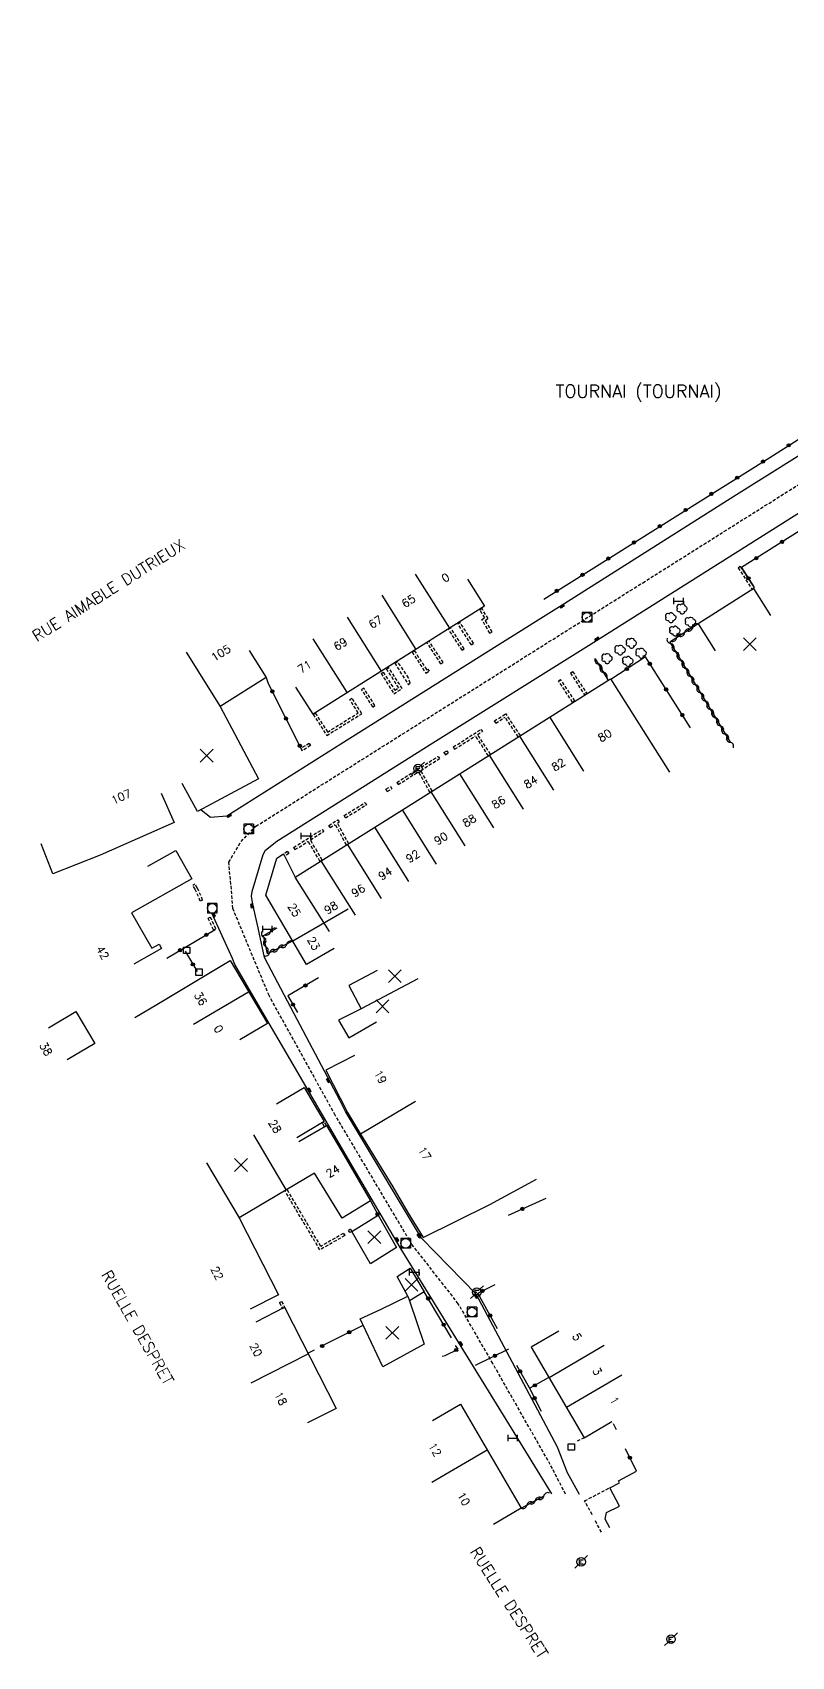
# Model space of a CAD drawing. Header units: millimetres. Extents: x 79000 to 80000, y 143000 to 144000.
# Drawn here: x 79435.6 to 79554.1, y 143566.4 to 143820.1 of the extents above; entities that cross this region are included whole.
import ezdxf
from ezdxf.enums import TextEntityAlignment as Align

# ---------------------------------------------------------------- set-up
doc = ezdxf.new("R2010")
doc.units = ezdxf.units.MM
doc.linetypes.add('DASHED', pattern=[0.75, 0.5, -0.25])
doc.layers.get('0').update_dxf_attribs({"linetype": 'CONTINUOUS'})
for name, color, linetype in [('W0001', 6, 'DASHED'), ('W0008', 7, 'CONTINUOUS'), ('W0100', 7, 'CONTINUOUS'), ('W0112', 1, 'DASHED'), ('W0300', 7, 'CONTINUOUS'), ('W0310', 3, 'CONTINUOUS'), ('W0322', 7, 'CONTINUOUS'), ('W0400', 7, 'CONTINUOUS'), ('W0420', 7, 'CONTINUOUS'), ('W0471', 7, 'CONTINUOUS'), ('W0980', 7, 'CONTINUOUS'), ('W0989', 7, 'CONTINUOUS'), ('W0991', 7, 'CONTINUOUS'), ('W1102', 7, 'CONTINUOUS'), ('W1474', 7, 'CONTINUOUS')]:
    doc.layers.add(name, color=color, linetype=linetype)
doc.styles.get("Standard").update_dxf_attribs({"font": 'romans.shx', "width": 0.85})

# ---------------------------------------------------------------- blocks, each defined once
blk = doc.blocks.new('T400')
for p, q in [((-0.15, 0.3), (0.15, 0.3)), ((-0.15, -0.25), (-0.15, 0.3)), ((-0.15, 0.15), (0.15, 0.15)), ((-0.15, 0), (0.15, 0)), ((0.15, 0.3), (0.15, -0.25)), ((-0.15, -0.15), (0.15, -0.15)), ((-0.15, -0.25), (-0.15, -0.3)), ((-0.15, -0.3), (0.15, -0.3)), ((0.15, -0.3), (0.15, -0.25))]:
    blk.add_line(p, q)
blk = doc.blocks.new('T300')
for p, q in [((-0.8, 0.51), (-0.86, 0.34)), ((-0.86, 0.34), (-0.86, 0.17)), ((-0.86, 0.17), (-0.74, 0.06)), ((-0.69, 0.63), (-0.8, 0.51)), ((-0.8, -0.06), (-0.74, 0.06)), ((-0.74, 0.06), (-0.69, 0.11)), ((-0.57, 0.69), (-0.69, 0.63)), ((-0.46, 0.69), (-0.57, 0.69)), ((-0.29, 0.63), (-0.46, 0.69)), ((-0.29, 0.63), (-0.17, 0.74)), ((-0.23, 0.57), (-0.29, 0.63)), ((-0.17, 0.74), (-0.06, 0.8)), ((-0.06, 0.8), (0.06, 0.8)), ((0.06, 0.8), (0.23, 0.74)), ((0.23, 0.74), (0.34, 0.63)), ((0.34, 0.63), (0.4, 0.51)), ((0.46, 0.46), (0.34, 0.46)), ((0.4, 0.51), (0.4, 0.46)), ((0.57, 0.4), (0.46, 0.46)), ((0.57, 0.4), (0.69, 0.29)), ((0.69, 0.29), (0.74, 0.17)), ((0.74, 0.06), (0.69, -0.17)), ((0.74, 0.17), (0.74, 0.06)), ((-0.8, -0.17), (-0.8, -0.06)), ((-0.8, -0.23), (-0.8, -0.17)), ((-0.74, -0.34), (-0.8, -0.23)), ((-0.69, -0.4), (-0.74, -0.34)), ((-0.51, -0.46), (-0.69, -0.4)), ((-0.4, -0.46), (-0.51, -0.46)), ((-0.4, -0.46), (-0.34, -0.46)), ((-0.34, -0.46), (-0.34, -0.4)), ((-0.34, -0.51), (-0.34, -0.46)), ((-0.29, -0.63), (-0.34, -0.51)), ((-0.17, -0.74), (-0.29, -0.63)), ((-0.06, -0.8), (-0.17, -0.74)), ((0.06, -0.8), (-0.06, -0.8)), ((0.17, -0.74), (0.06, -0.8)), ((0.23, -0.69), (0.17, -0.74)), ((0.29, -0.46), (0.23, -0.46)), ((0.29, -0.63), (0.23, -0.69)), ((0.46, -0.4), (0.29, -0.46)), ((0.34, -0.51), (0.29, -0.63)), ((0.34, -0.51), (0.34, -0.46)), ((0.57, -0.34), (0.46, -0.4)), ((0.63, -0.29), (0.57, -0.34)), ((0.69, -0.17), (0.63, -0.29))]:
    blk.add_line(p, q)
blk = doc.blocks.new('T420')
for p, q in [((0.75, 0.75), (-0.75, 0.75)), ((-0.75, 0.75), (-0.75, -0.75)), ((0.75, 0.75), (0.75, -0.75)), ((0.75, -0.75), (-0.75, -0.75))]:
    blk.add_line(p, q)
blk.add_ellipse((0, 0), major_axis=(-0.53, 0.53), ratio=1, start_param=3.926991, end_param=10.210176)
blk = doc.blocks.new('T471')
for p, q in [((-0.333334, 0.333334), (-0.333334, -0.333334)), ((-0.333334, 0.333334), (0.333334, 0.333334)), ((-0.333334, 0), (0, 0)), ((0.500001, 0.500001), (1.000002, 1.000002)), ((-0.500001, -0.500001), (-1.000002, -1.000002)), ((-0.333334, -0.333334), (0.333334, -0.333334))]:
    blk.add_line(p, q)
blk.add_ellipse((0, 0), major_axis=(0.471405, 0.471405), ratio=1, start_param=5.4977871438, end_param=11.780972451)
blk = doc.blocks.new('t112o')
at = {"color": 0, "linetype": 'Continuous'}
for p, q in [((-0.5, 0.5), (0.5, 0.5)), ((-0.5, -0.5), (-0.5, 0.5)), ((0.5, 0.5), (0.5, -0.5)), ((0.5, -0.5), (-0.5, -0.5))]:
    blk.add_line(p, q, dxfattribs=at)
blk = doc.blocks.new('t991o')
at = {"color": 0, "linetype": 'Continuous'}
for p, q in [((-1, 1), (1, -1)), ((-1, -1), (1, 1))]:
    blk.add_line(p, q, dxfattribs=at)
blk = doc.blocks.new('t322o')
at = {"color": 0, "linetype": 'Continuous'}
for radius in [0.25, 0.15]:
    blk.add_circle((0, 0), radius, dxfattribs=at)
blk = doc.blocks.new('t310o')
at = {"color": 0, "linetype": 'Continuous'}
for centre, start, end in [((-0.5, 0.38), 216.8699, 323.1304), ((0.5, -0.37), 36.8699, 143.1303)]:
    blk.add_arc(centre, 0.625, start, end, dxfattribs=at)
blk = doc.blocks.new('T1474')
at = {"color": 0, "linetype": 'Continuous', "flags": 128}
for points in [[(-0.75, -0.5), (-0.75, 0.5)], [(-0.75, 0), (0.75, 0)], [(0.75, 0), (0.75, -0.5), (0.75, 0.5)]]:
    blk.add_lwpolyline(points, dxfattribs=at)

msp = doc.modelspace()

# ---------------------------------------------------------------- linework, layer by layer
at = {"layer": 'W0001'}
msp.add_lwpolyline([(79518.8, 143591.74), (79516.42, 143596.37), (79507.45, 143612.14), (79502.06, 143621.5), (79494.82, 143630.76), (79482.86, 143650.94), (79472.53, 143669.62), (79466.86, 143683.26), (79466.58, 143687.04), (79466.23, 143690.47), (79468.16, 143693.68), (79470.48, 143696.08), (79530.84, 143734.12), (79557.69, 143751.05), (79587.62, 143769.91), (79623.38, 143792.42), (79659.55, 143815.14)], dxfattribs=at)
at = {"layer": 'W0008'}
for points in [[(79660.46, 143820.08), (79645.29, 143810.6), (79617.42, 143793.06), (79591.55, 143776.79), (79570.01, 143763.23), (79545.08, 143747.57), (79518.67, 143730.88), (79508.12, 143724.27), (79483.73, 143708.89), (79465.95, 143697.65), (79463.41, 143697.44), (79461.92, 143698.58)], [(79520.96, 143591.68), (79519.08, 143595.06), (79517.54, 143599.1), (79504.85, 143623), (79496.34, 143631.74), (79484.45, 143651.54), (79483.55, 143653.3), (79476.46, 143666.77), (79471.84, 143675.58), (79470.83, 143680.22), (79470.13, 143683.16), (79469.89, 143684.46), (79469.8, 143685.18), (79469.88, 143685.89), (79471.62, 143691.67), (79471.96, 143692.33), (79473.76, 143693.73), (79498.11, 143709.11), (79523.19, 143724.86), (79556.87, 143746.06), (79560.44, 143748.33)], [(79516.64, 143591.81), (79510.38, 143602.04), (79492.99, 143630.27), (79485.52, 143643.03), (79474.83, 143661.37), (79472.54, 143665.27), (79467.2, 143674.48), (79466.8, 143675.43), (79463.57, 143682.52)]]:
    msp.add_lwpolyline(points, dxfattribs=at)
at = {"layer": 'W0100'}
for points in [[(79503.49, 143734.7), (79506.16, 143730.48), (79479.39, 143713.57), (79476.72, 143717.79)], [(79550.85, 143728.98), (79548.18, 143733.2), (79539.48, 143727.71), (79542.15, 143723.48)], [(79469.44, 143723.55), (79472.08, 143719.31), (79464.87, 143714.8), (79470.87, 143703.5), (79461.34, 143698.37), (79458.97, 143702.77)], [(79482.67, 143676.98), (79478.35, 143674.47), (79472.04, 143685.33), (79473.75, 143691.08), (79474.8, 143691.75), (79476.61, 143688.11), (79493.33, 143698.64), (79511.59, 143710.15), (79511.6, 143710.16), (79525.81, 143719.1), (79535.01, 143704.55)], [(79455.68, 143701.26), (79457.7, 143696.69), (79446.19, 143691.58), (79438.79, 143688.67), (79436.96, 143693.32)], [(79453.63, 143689.83), (79457.99, 143692.29), (79460.49, 143687.85), (79451.08, 143682.54), (79454.24, 143677.02), (79455.38, 143677.67), (79455.76, 143677), (79451.4, 143674.56)], [(79451.56, 143666.18), (79455.02, 143668.24), (79466.45, 143675.11), (79472.27, 143665.27), (79467.96, 143662.73)], [(79489.42, 143673.54), (79484.99, 143671.22), (79486.9, 143667.58), (79483.38, 143665.81), (79484.99, 143663.03), (79489.32, 143665.54)], [(79438.08, 143664.57), (79442.38, 143667.12), (79445.33, 143662.13), (79441.03, 143659.58)], [(79485.84, 143660.28), (79481.39, 143657.99), (79484.79, 143651.38), (79486.79, 143648), (79491.84, 143639.77), (79494.26, 143635.65), (79496.57, 143631.85), (79507, 143637.01), (79514.29, 143640.93)], [(79473.7, 143652.7), (79477.99, 143655.26), (79481.15, 143649.96), (79476.85, 143647.41)], [(79477.19, 143646.81), (79481.51, 143649.34), (79484.25, 143644.66), (79488.36, 143637.59), (79483.93, 143634.87), (79479.63, 143641.89), (79467.88, 143634.9), (79474.02, 143622.89), (79469.57, 143620.62)], [(79485.45, 143632.78), (79489.53, 143635.33), (79492.42, 143630.25), (79488.34, 143627.71), (79485.45, 143632.78)], [(79494.18, 143622.69), (79492.52, 143625.76), (79494.54, 143627.06), (79496.75, 143623.34), (79494.43, 143621.96)], [(79496.75, 143615.18), (79490.26, 143611.61), (79486.73, 143619.11), (79490.04, 143620.64), (79494.18, 143622.69), (79494.43, 143621.96), (79496.75, 143615.18)], [(79470.5, 143618.67), (79474.95, 143620.94), (79483, 143605.14), (79478.55, 143602.87)], [(79517.73, 143617.23), (79513.42, 143614.7), (79521.73, 143600.55), (79526.04, 143603.08)], [(79498.06, 143603.27), (79502.38, 143605.8), (79511.88, 143589.54), (79507.57, 143587.02)], [(79525.71, 143586.49), (79525, 143587.86), (79525.17, 143588.86), (79527.2, 143589.89), (79525.73, 143592.74), (79527.22, 143593.53), (79527.06, 143593.82), (79529.88, 143595.31)]]:
    msp.add_lwpolyline(points, dxfattribs=at)
at = {"layer": 'W0112'}
for p, q in [((79545.74, 143736.47), (79546.07, 143736.69)), ((79547.91, 143733.08), (79548.25, 143733.3)), ((79501.98, 143727.69), (79502.31, 143727.91)), ((79505.43, 143729.88), (79505.77, 143730.09)), ((79500.51, 143726.91), (79500.85, 143727.12)), ((79502.65, 143723.57), (79500.51, 143726.91)), ((79502.98, 143723.78), (79500.85, 143727.12)), ((79506.99, 143726.24), (79507.34, 143726.44)), ((79494.86, 143723.3), (79495.19, 143723.52)), ((79497.17, 143724.77), (79497.51, 143724.98)), ((79502.65, 143723.57), (79502.98, 143723.78)), ((79504.11, 143724.44), (79504.45, 143724.66)), ((79490.01, 143719.95), (79490.35, 143720.16)), ((79490.85, 143720.68), (79491.18, 143720.9)), ((79492.14, 143721.55), (79492.57, 143721.83)), ((79497.29, 143720.63), (79497.5, 143720.29)), ((79499.36, 143721.43), (79499.69, 143721.65)), ((79519.57, 143720.02), (79519.91, 143720.24)), ((79487.32, 143717.67), (79486.98, 143717.46)), ((79517.69, 143718.8), (79518.02, 143719.02)), ((79485.13, 143715.88), (79485.47, 143716.1)), ((79488.73, 143714.71), (79489.06, 143714.93)), ((79520.24, 143715.66), (79519.9, 143715.44)), ((79521.76, 143716.61), (79522.1, 143716.83)), ((79479.4, 143713.55), (79479.74, 143713.77)), ((79507.68, 143712.52), (79507.9, 143712.19)), ((79507.9, 143712.19), (79509.37, 143713.13)), ((79511.41, 143710.05), (79509.37, 143713.13)), ((79501.49, 143708.13), (79504.74, 143710.2)), ((79506.76, 143707.1), (79504.74, 143710.2)), ((79505.08, 143710.41), (79505.84, 143710.9)), ((79507.09, 143707.32), (79505.08, 143710.41)), ((79505.63, 143711.23), (79505.84, 143710.9)), ((79511.75, 143710.26), (79511.41, 143710.05)), ((79478.77, 143709.03), (79477.54, 143708.25)), ((79477.54, 143708.25), (79477.71, 143707.89)), ((79478.77, 143709.03), (79478.99, 143708.69)), ((79499.83, 143707.6), (79500.04, 143707.26)), ((79500.29, 143707.89), (79500.5, 143707.55)), ((79501.28, 143708.47), (79501.49, 143708.13)), ((79506.76, 143707.1), (79507.09, 143707.32)), ((79496.21, 143704.81), (79499.13, 143706.65)), ((79497.96, 143701.6), (79496.21, 143704.81)), ((79498.91, 143706.99), (79499.13, 143706.65)), ((79491.48, 143702.29), (79491.69, 143701.95)), ((79492.45, 143702.92), (79492.66, 143702.58)), ((79492.66, 143702.58), (79495.87, 143704.6)), ((79497.63, 143701.37), (79495.87, 143704.6)), ((79487.53, 143699.79), (79487.74, 143699.45)), ((79490.98, 143701.51), (79490.77, 143701.85)), ((79497.63, 143701.37), (79497.96, 143701.6)), ((79484.46, 143697.4), (79484.24, 143697.74)), ((79478.98, 143693.96), (79481.05, 143695.27)), ((79480.83, 143695.6), (79481.05, 143695.27)), ((79482.04, 143695.87), (79481.83, 143696.21)), ((79482.04, 143695.87), (79482.86, 143696.38)), ((79484.61, 143693.16), (79482.86, 143696.38)), ((79483.2, 143696.59), (79483.48, 143696.76)), ((79484.96, 143693.35), (79483.2, 143696.59)), ((79483.27, 143697.1), (79483.48, 143696.76)), ((79475.42, 143692.15), (79475.63, 143691.81)), ((79476.36, 143692.77), (79476.57, 143692.43)), ((79476.57, 143692.43), (79478.64, 143693.74)), ((79480.47, 143690.61), (79478.64, 143693.74)), ((79480.82, 143690.81), (79478.98, 143693.96)), ((79475.01, 143691.42), (79474.8, 143691.76)), ((79480.47, 143690.61), (79480.82, 143690.81)), ((79460.61, 143686.87), (79460.96, 143687.07)), ((79462.16, 143684.56), (79461.8, 143684.4)), ((79463, 143681.7), (79463.36, 143681.87)), ((79463.87, 143679.88), (79464.23, 143680.05)), ((79480.8, 143649.76), (79481.15, 143649.96)), ((79481.16, 143649.14), (79481.5, 143649.34)), ((79475, 143639.12), (79475.35, 143639.32)), ((79484.13, 143632.48), (79484.33, 143632.13)), ((79485.13, 143632.6), (79484.93, 143632.95)), ((79485.25, 143633.13), (79485.45, 143632.78)), ((79474.13, 143621.68), (79474.48, 143621.86)), ((79474.13, 143621.68), (79474.6, 143620.76)), ((79474.48, 143621.86), (79474.95, 143620.94)), ((79474.6, 143620.76), (79474.95, 143620.94))]:
    msp.add_line(p, q, dxfattribs=at)
for points in [[(79545.74, 143736.47), (79547.91, 143733.08)], [(79546.07, 143736.69), (79548.25, 143733.3)], [(79504.11, 143724.44), (79501.98, 143727.69)], [(79504.45, 143724.66), (79502.31, 143727.91)], [(79506.99, 143726.24), (79505.74, 143728.36), (79506.18, 143728.65), (79505.43, 143729.88)], [(79507.34, 143726.44), (79506.28, 143728.23), (79506.72, 143728.53), (79505.77, 143730.09)], [(79494.86, 143723.3), (79497, 143719.98), (79497.5, 143720.29)], [(79495.19, 143723.52), (79497.12, 143720.52), (79497.29, 143720.63)], [(79499.36, 143721.43), (79497.17, 143724.77)], [(79499.69, 143721.65), (79497.51, 143724.98)], [(79490.01, 143719.95), (79492.01, 143716.79), (79493.32, 143717.6), (79491.18, 143720.9)], [(79490.35, 143720.16), (79492.14, 143717.34), (79492.76, 143717.72), (79490.85, 143720.68)], [(79492.14, 143721.55), (79494.27, 143718.19), (79494.55, 143718.43), (79494.3, 143719.29), (79492.57, 143721.83)], [(79519.57, 143720.02), (79521.76, 143716.61)], [(79519.91, 143720.24), (79522.1, 143716.83)], [(79488.73, 143714.71), (79486.98, 143717.46)], [(79489.06, 143714.93), (79487.32, 143717.67)], [(79519.9, 143715.44), (79517.69, 143718.8)], [(79520.24, 143715.66), (79518.02, 143719.02)], [(79479.4, 143713.55), (79481.54, 143710.26), (79487, 143713.67), (79485.47, 143716.1)], [(79479.74, 143713.77), (79481.66, 143710.8), (79486.45, 143713.8), (79485.13, 143715.88)], [(79507.68, 143712.52), (79509.48, 143713.68)], [(79511.75, 143710.26), (79509.48, 143713.68)], [(79501.28, 143708.47), (79505.63, 143711.23)], [(79478.99, 143708.69), (79477.71, 143707.89)], [(79499.83, 143707.6), (79500.29, 143707.89)], [(79500.04, 143707.26), (79500.5, 143707.55)], [(79492.45, 143702.92), (79498.91, 143706.99)], [(79490.77, 143701.85), (79491.48, 143702.29)], [(79484.24, 143697.74), (79487.53, 143699.79)], [(79490.98, 143701.51), (79491.69, 143701.95)], [(79484.46, 143697.4), (79487.74, 143699.45)], [(79476.36, 143692.77), (79480.83, 143695.6)], [(79481.83, 143696.21), (79483.27, 143697.1)], [(79475.42, 143692.15), (79474.8, 143691.76)], [(79475.63, 143691.81), (79475.01, 143691.42)], [(79462.16, 143684.56), (79461.33, 143686.42), (79460.96, 143687.07)], [(79461.8, 143684.4), (79460.97, 143686.24), (79460.61, 143686.87)], [(79463.87, 143679.88), (79463, 143681.7)], [(79464.23, 143680.05), (79463.36, 143681.87)], [(79481.16, 143649.14), (79480.8, 143649.76)], [(79481.5, 143649.34), (79481.15, 143649.96)], [(79484.33, 143632.13), (79480.46, 143629.91), (79475, 143639.12)], [(79484.13, 143632.48), (79480.6, 143630.45), (79475.35, 143639.32)], [(79485.25, 143633.13), (79484.93, 143632.95)], [(79485.45, 143632.78), (79485.13, 143632.6)], [(79521.73, 143600.55), (79520.45, 143599.94)], [(79522.96, 143588.52), (79521.78, 143590.7), (79525.72, 143592.75)], [(79524.39, 143585.8), (79523.36, 143587.76)]]:
    msp.add_lwpolyline(points, dxfattribs=at)
at = {"layer": 'W0310'}
for p, q in [((79523.41, 143722.26), (79525.42, 143718.97)), ((79511.88, 143589.54), (79515.46, 143591.47))]:
    msp.add_line(p, q, dxfattribs=at)
for points in [[(79539.48, 143727.69), (79535.07, 143724.84), (79544.47, 143709.2)], [(79476.17, 143678.11), (79472.28, 143676.16), (79471.65, 143679), (79473.8, 143680.21)]]:
    msp.add_lwpolyline(points, dxfattribs=at)
at = {"layer": 'W0322'}
for p, q in [((79456.59, 143675.5), (79464.12, 143679.95)), ((79459.45, 143676.57), (79461.3, 143673.37)), ((79488.36, 143637.59), (79489.53, 143635.33)), ((79509.9, 143635.32), (79515.77, 143638)), ((79500.98, 143616.16), (79496.75, 143623.34)), ((79487.15, 143618.11), (79480.51, 143614.74)), ((79478.68, 143613.81), (79479.62, 143614.28)), ((79509.91, 143614.41), (79504.71, 143611.85)), ((79516.09, 143609.89), (79513.24, 143608.32)), ((79526.75, 143601.77), (79526.27, 143602.75)), ((79529.88, 143595.31), (79528.18, 143598.8))]:
    msp.add_line(p, q, dxfattribs=at)
for points in [[(79515.41, 143731.58), (79550.66, 143753.71), (79563.96, 143762.12)], [(79561.4, 143727.74), (79567.18, 143732.42), (79560.04, 143745.19), (79546.25, 143736.5), (79548.21, 143733.47)], [(79538.3, 143711.44), (79531.26, 143722.55), (79525.89, 143719.02)], [(79472.08, 143719.31), (79472.41, 143718.38), (79477.71, 143707.89)], [(79480.25, 143672.39), (79475.47, 143669.6), (79476.97, 143666.99)], [(79508.18, 143617.58), (79505.13, 143623.14), (79507.82, 143624.47)], [(79499.57, 143613.28), (79500, 143613.41), (79502.02, 143614.4), (79501.65, 143614.97)], [(79515.06, 143604.64), (79513.15, 143608.33), (79511.2, 143611.83)]]:
    msp.add_lwpolyline(points, dxfattribs=at)
at = {"layer": 'W1102'}
for p, q in [((79495.34, 143735.47), (79500.68, 143727.02)), ((79490.12, 143732.17), (79495.46, 143723.71)), ((79484.7, 143728.75), (79490.04, 143720.29)), ((79479.37, 143725.38), (79484.71, 143716.93)), ((79459.57, 143723.29), (79464.87, 143714.8)), ((79521.68, 143704.68), (79516.35, 143713.15)), ((79516.97, 143701.72), (79511.64, 143710.18)), ((79512.26, 143698.75), (79506.93, 143707.21)), ((79507.63, 143695.83), (79502.29, 143704.29)), ((79503.14, 143693), (79497.81, 143701.46)), ((79498.67, 143690.18), (79493.33, 143698.64)), ((79494.34, 143687.46), (79489.02, 143695.92)), ((79490.1, 143684.79), (79484.78, 143693.26)), ((79486, 143682.21), (79480.67, 143690.67)), ((79481.94, 143679.65), (79476.61, 143688.11)), ((79484.87, 143683.15), (79476.22, 143678.13)), ((79495.76, 143672.22), (79486.9, 143667.58)), ((79460.73, 143665.14), (79469.33, 143670.23)), ((79495.4, 143653.08), (79486.79, 143648)), ((79470.09, 143647.85), (79475.19, 143639.25)), ((79462.78, 143643.51), (79467.88, 143634.9)), ((79469.74, 143609.14), (79478.65, 143613.68)), ((79524.85, 143614.99), (79516.23, 143609.92)), ((79527.57, 143610.35), (79518.95, 143605.29)), ((79497.92, 143593.62), (79506.55, 143598.67))]:
    msp.add_line(p, q, dxfattribs=at)

# ---------------------------------------------------------------- block references
at = {"layer": 'W0112'}
for p in [(79459.67, 143676.68), (79461.6, 143673.29), (79519.72, 143599.12)]:
    msp.add_blockref('t112o', p, dxfattribs=at)
at = {"layer": 'W0300'}
for p in [(79537.01, 143730.03), (79535.26, 143728.65), (79538.32, 143727.97), (79529.1, 143724.65), (79535.9, 143726.57), (79525.31, 143722.27), (79527.34, 143723.59), (79528.56, 143721.83), (79530.63, 143723.11)]:
    msp.add_blockref('T300', p, dxfattribs=at)
at = {"layer": 'W0310'}
for p, rotation in [((79538.64, 143727.14), 212.7950209849236), ((79535.19, 143724.63), 301.0219131099265), ((79536.12, 143725.52), 212.7950209849236), ((79537.38, 143726.33), 212.7950209849236), ((79535.97, 143723.34), 301.0219131099265), ((79536.74, 143722.06), 301.0219131099265), ((79523.93, 143721.41), 301.2972322261585), ((79524.71, 143720.13), 301.2972322261585), ((79537.51, 143720.77), 301.0219131099265), ((79538.29, 143719.49), 301.0219131099265), ((79539.06, 143718.2), 301.0219131099265), ((79539.83, 143716.92), 301.0219131099265), ((79540.6, 143715.63), 301.0219131099265), ((79541.38, 143714.35), 301.0219131099265), ((79542.15, 143713.06), 301.0219131099265), ((79542.92, 143711.77), 301.0219131099265), ((79543.7, 143710.49), 301.0219131099265), ((79544.47, 143709.2), 301.0219131099265), ((79471.7, 143678.74), 102.5737788857566), ((79472.73, 143679.61), 29.34769619012287), ((79472.03, 143677.28), 102.5737788857566), ((79472.59, 143676.32), 206.6356878285088), ((79473.93, 143676.99), 206.6356878285088), ((79475.28, 143677.66), 206.6356878285088), ((79512.76, 143590.02), 28.34748563186227), ((79514.08, 143590.73), 28.34748563186227), ((79515.4, 143591.44), 28.34748563186227)]:
    msp.add_blockref('t310o', p, dxfattribs=dict(at, rotation=rotation))
at = {"layer": 'W0322'}
for p, rotation in [((79553.63, 143755.59), 32.2924679001456), ((79549.61, 143753.05), 32.12088396826352), ((79545.59, 143750.53), 32.12088396826352), ((79541.56, 143748), 32.12088396826352), ((79537.54, 143745.48), 32.12088396826352), ((79533.52, 143742.95), 32.12088396826352), ((79529.49, 143740.42), 32.12088396826352), ((79552.59, 143740.5), 212.2396939219745), ((79525.47, 143737.9), 32.12088396826352), ((79548.57, 143737.96), 212.2396939219745), ((79521.45, 143735.37), 32.12088396826352), ((79517.43, 143732.85), 32.12088396826352), ((79547.34, 143734.82), 302.9453260571659), ((79528.36, 143720.64), 213.3168166659458), ((79531.95, 143721.47), 122.3622674576902), ((79473.04, 143717.14), 296.8178880275378), ((79534.49, 143717.46), 122.3622674576902), ((79475.18, 143712.9), 296.8178880275378), ((79537.03, 143713.45), 122.3622674576902), ((79477.32, 143708.66), 296.8178880275378), ((79462.73, 143679.12), 30.5502951441348), ((79458.63, 143676.71), 30.5502951441348), ((79460.64, 143674.51), 300.1045059874223), ((79478.2, 143671.2), 210.3279565286813), ((79476.27, 143668.22), 299.8509776073209), ((79512.06, 143636.3), 24.58193841849052), ((79489.45, 143635.48), 297.4003118186112), ((79505.83, 143623.49), 26.20578046085751), ((79497.37, 143622.3), 120.4839017620647), ((79499.77, 143618.21), 120.4839017620647), ((79507.04, 143619.66), 118.6738926423882), ((79485.04, 143617.04), 206.9399530787041), ((79480.8, 143614.88), 206.9399530787041), ((79501.73, 143614.26), 26.13239707724482), ((79507.78, 143613.36), 206.2952712785876), ((79511.71, 143610.92), 119.0421651929103), ((79514.01, 143608.74), 208.7660718242488), ((79513.97, 143606.75), 117.3714328293243), ((79528.84, 143597.45), 115.8720312858076)]:
    msp.add_blockref('t322o', p, dxfattribs=dict(at, rotation=rotation))
at = {"layer": 'W0400'}
for p, rotation in [((79518.25, 143730.45), 301.933520727309), ((79523.71, 143725.36), 122.0204288335945), ((79466.34, 143697.73), 122.5279158233372), ((79463.86, 143682.23), 25.06265333017555), ((79469.87, 143683.63), 192.6804485662003), ((79481.76, 143656.37), 27.54160141409997), ((79478.81, 143654.86), 31.03124743853895), ((79492.45, 143631.52), 30.62181520583304), ((79495.94, 143632.12), 31.65556950135658), ((79504.82, 143622.72), 28.48942818459417), ((79502.41, 143615.27), 31.84904445133671)]:
    msp.add_blockref('T400', p, dxfattribs=dict(at, rotation=rotation))
at = {"layer": 'W0420'}
for p in [(79522.15, 143728.73), (79469.34, 143695.64), (79463.65, 143683.27), (79493.84, 143630.93), (79504.2, 143620.18)]:
    msp.add_blockref('T420', p, dxfattribs=at)
at = {"layer": 'W0471'}
for p in [(79495.77, 143705.1), (79504.97, 143623.3), (79521.24, 143581.17), (79535.26, 143569.08)]:
    msp.add_blockref('T471', p, dxfattribs=at)
at = {"layer": 'W0991', "rotation": 90}
for p in [(79547.57, 143724.54), (79462.78, 143707.1), (79492.15, 143672.65), (79490.24, 143667.94), (79468.14, 143643.17), (79488.96, 143631.88), (79494.75, 143624.44), (79491.76, 143616.95)]:
    msp.add_blockref('t991o', p, dxfattribs=at)
at = {"layer": 'W1474'}
for p in [(79536.44, 143731.27), (79478.31, 143694.58), (79472.28, 143680.03), (79495.21, 143626.41), (79510.57, 143600.51)]:
    msp.add_blockref('T1474', p, dxfattribs=at)

# ---------------------------------------------------------------- texts
at = {"layer": 'W0980'}
msp.add_text('TOURNAI (TOURNAI)', height=2, dxfattribs=at).set_placement((79530.19, 143763.9), align=Align.MIDDLE)
at = {"layer": 'W0989'}
for s, rotation, p in [('RUE AIMABLE DUTRIEUX', 32.2212, (79447.49, 143732.95)), ('RUELLE DESPRET', 299.6405, (79452.02, 143617.77)), ('RUELLE DESPRET', 302.7817, (79510, 143574.8))]:
    msp.add_text(s, height=1.75, rotation=rotation, dxfattribs=at).set_placement(p, align=Align.MIDDLE)
at = {"layer": 'W0991'}
for s, rotation, p in [('0', 32.2806, (79500.07, 143734.91)), ('65', 32.2805, (79494.3, 143731.26)), ('67', 32.2806, (79489.14, 143728)), ('69', 32.2794, (79483.66, 143724.54)), ('105', 31.9768, (79465.01, 143723.14)), ('71', 32.2795, (79478.08, 143721.01)), ('80', 32.2039, (79524.93, 143710.27)), ('82', 32.2037, (79517.67, 143705.7)), ('84', 32.2037, (79513.37, 143702.99)), ('107', 23.9237, (79449.45, 143700.69)), ('86', 32.2043, (79508.35, 143699.83)), ('88', 32.2046, (79503.79, 143696.96)), ('90', 32.2041, (79499.36, 143694.17)), ('92', 32.2036, (79494.96, 143691.4)), ('94', 32.2026, (79490.65, 143688.68)), ('96', 32.2012, (79486.44, 143686.03)), ('25', 300.1544, (79476.48, 143682.99)), ('98', 32.2061, (79482.2, 143683.36)), ('42', 299.7896, (79446.56, 143676.34)), ('23', 300.1538, (79479.5, 143677.78)), ('36', 300.6198, (79461.85, 143669.14)), ('0', 300.6231, (79464.64, 143664.41)), ('38', 300.5703, (79437.7, 143661.28)), ('19', 298.3681, (79489.92, 143656.93)), ('28', 300.7454, (79473.46, 143649.2)), ('17', 301.1868, (79496.81, 143644.96)), ('24', 31.4955, (79482.49, 143642.2)), ('22', 297.0759, (79464.43, 143626.26)), ('5', 300.4369, (79520.6, 143616.3)), ('20', 297.0075, (79470.48, 143614.3)), ('3', 300.4361, (79523.75, 143610.93)), ('18', 297.0081, (79474.36, 143606.69)), ('1', 300.4357, (79526.44, 143606.36)), ('12', 300.3167, (79498.42, 143598.7)), ('10', 300.3149, (79502.91, 143591.02))]:
    msp.add_text(s, height=1.25, rotation=rotation, dxfattribs=at).set_placement(p, align=Align.MIDDLE)

doc.saveas('drawing.dxf')
